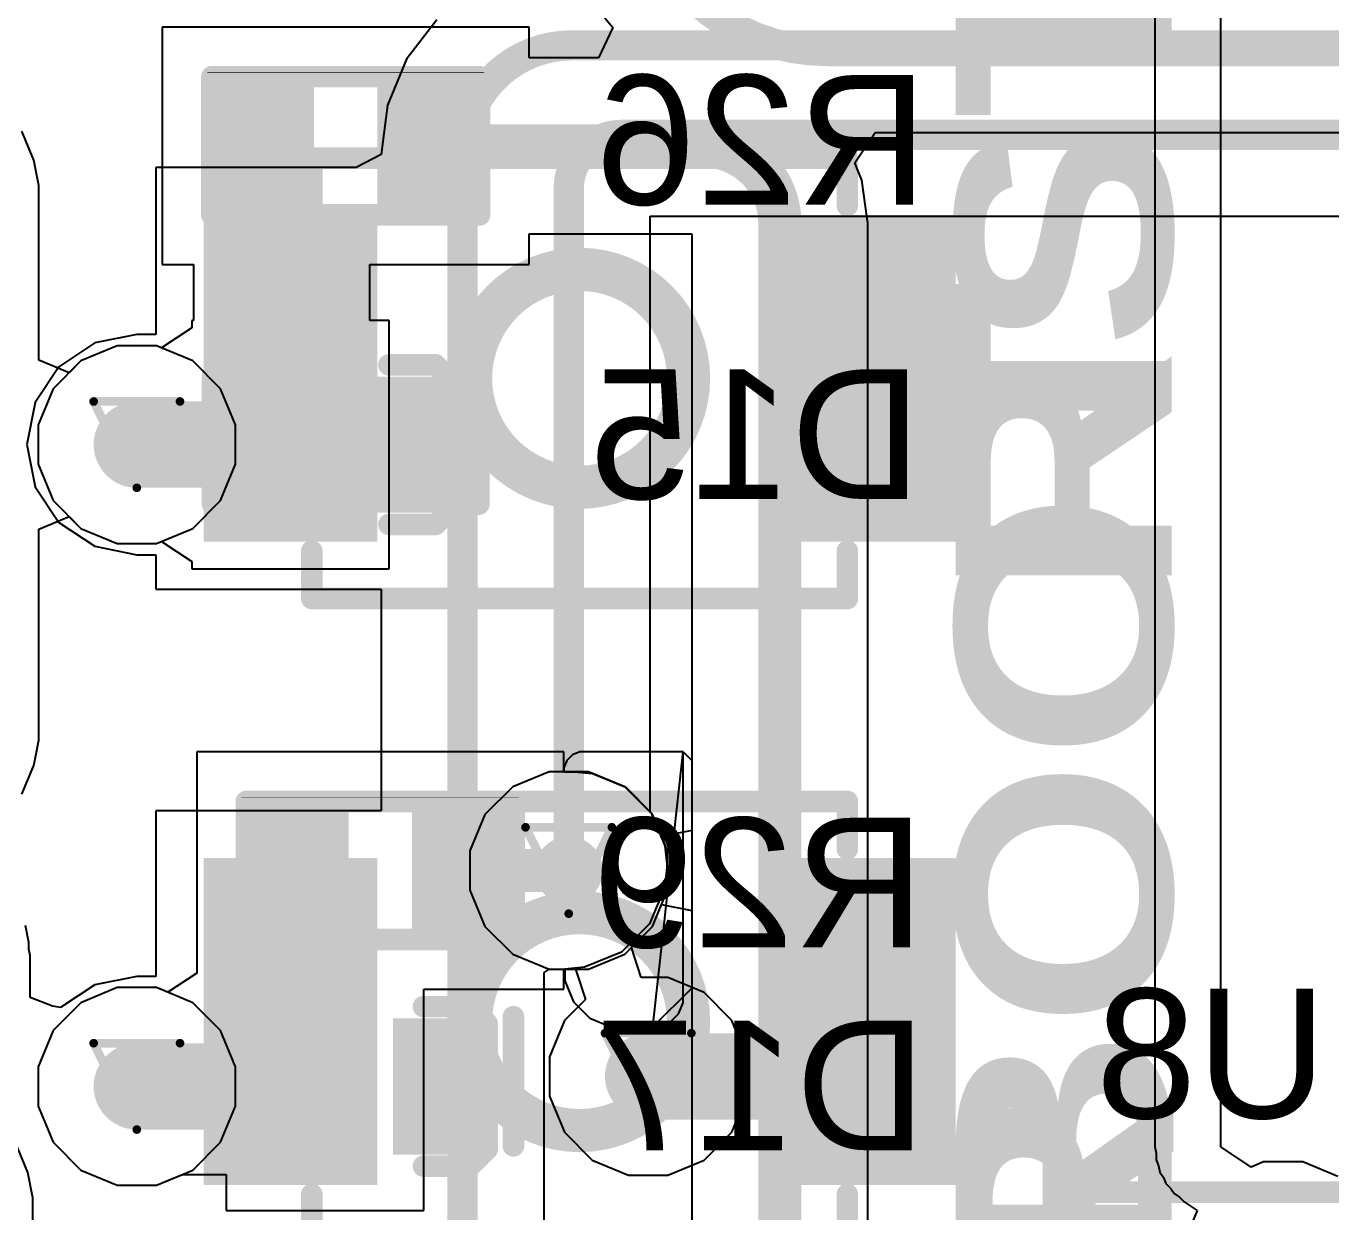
# Model space of a CAD drawing. Header units: inches. Extents: x -5 to 234, y -4 to 104.
# Drawn here: x 12.05 to 19.72, y 11.76 to 18.73 of the extents above; entities that cross this region are included whole.
import ezdxf

# ---------------------------------------------------------------- set-up
doc = ezdxf.new("R2010")
doc.units = ezdxf.units.IN
for name, color, linetype in [('Bottom Layer', 5, 'Continuous'), ('Bottom Overlay', 54, 'Continuous'), ('Bottom Paste', 16, 'Continuous'), ('Bottom Solder', 6, 'Continuous'), ('Drill Drawing', 1, 'Continuous'), ('GND', 16, 'Continuous'), ('POWER', 76, 'Continuous'), ('Top Layer', 1, 'Continuous'), ('Top Overlay', 2, 'Continuous'), ('Top Paste', 8, 'Continuous'), ('Top Solder', 216, 'Continuous'), ('Via Holes', 16, 'Continuous')]:
    doc.layers.add(name, color=color, linetype=linetype)
doc.styles.add('Arial', font='', dxfattribs={"height": 0.2})
doc.styles.add('Arial Black_Bold', font='', dxfattribs={"height": 0.2})
doc.styles.get('Arial').set_extended_font_data('Arial')
doc.styles.get('Arial Black_Bold').set_extended_font_data('Arial Black', bold=True)

# ---------------------------------------------------------------- blocks, each defined once
blk = doc.blocks.new('DFN_6_3_3__B_14')
at = {"layer": 'Bottom Layer'}
for points in [[(-2.0001, 0.7), (-2.0001, 1.2), (-1.2001, 1.2), (-1.2001, 0.7)], [(1.2001, 0.7), (1.2001, 1.2), (2.0001, 1.2), (2.0001, 0.7)], [(-0.7751, -1.15), (-0.7751, 1.15), (0.7749, 1.15), (0.7749, -1.15)], [(-2.0001, -0.25), (-2.0001, 0.25), (-1.2001, 0.25), (-1.2001, -0.25)], [(1.2001, -0.25), (1.2001, 0.25), (2.0001, 0.25), (2.0001, -0.25)], [(-2.0001, -1.2), (-2.0001, -0.7), (-1.2001, -0.7), (-1.2001, -1.2)], [(1.2001, -1.2), (1.2001, -0.7), (2.0001, -0.7), (2.0001, -1.2)]]:
    blk.add_hatch(color=5, dxfattribs=at).paths.add_polyline_path(points)
at = {"layer": 'Bottom Paste'}
for points in [[(-2.0001, 0.7), (-2.0001, 1.2), (-1.2001, 1.2), (-1.2001, 0.7)], [(1.2001, 0.7), (1.2001, 1.2), (2.0001, 1.2), (2.0001, 0.7)], [(-0.7751, -1.15), (-0.7751, 1.15), (0.7749, 1.15), (0.7749, -1.15)], [(-2.0001, -0.25), (-2.0001, 0.25), (-1.2001, 0.25), (-1.2001, -0.25)], [(1.2001, -0.25), (1.2001, 0.25), (2.0001, 0.25), (2.0001, -0.25)], [(-2.0001, -1.2), (-2.0001, -0.7), (-1.2001, -0.7), (-1.2001, -1.2)], [(1.2001, -1.2), (1.2001, -0.7), (2.0001, -0.7), (2.0001, -1.2)]]:
    blk.add_hatch(color=16, dxfattribs=at).paths.add_polyline_path(points)
at = {"layer": 'Bottom Solder'}
for points in [[(-2.0509, 0.6492), (-2.0509, 1.2508), (-1.1493, 1.2508), (-1.1493, 0.6492)], [(1.1493, 0.6492), (1.1493, 1.2508), (2.0509, 1.2508), (2.0509, 0.6492)], [(-0.8259, -1.2008), (-0.8259, 1.2008), (0.8257, 1.2008), (0.8257, -1.2008)], [(-2.0509, -0.3008), (-2.0509, 0.3008), (-1.1493, 0.3008), (-1.1493, -0.3008)], [(1.1493, -0.3008), (1.1493, 0.3008), (2.0509, 0.3008), (2.0509, -0.3008)], [(-2.0509, -1.2508), (-2.0509, -0.6492), (-1.1493, -0.6492), (-1.1493, -1.2508)], [(1.1493, -1.2508), (1.1493, -0.6492), (2.0509, -0.6492), (2.0509, -1.2508)]]:
    blk.add_hatch(color=6, dxfattribs=at).paths.add_polyline_path(points)
at = {"layer": 'Bottom Overlay', "const_width": 0.127}
for points in [[(1.524, 1.5239), (-1.524, 1.5239)], [(-1.524, 1.5239), (-1.524, 1.426)], [(1.524, 1.5239), (1.524, 1.426)], [(-2.2605, -1.1024), (-2.2605, -0.8484)], [(-2.1335, -0.9754), (-2.2605, -0.8484)], [(-2.1335, -0.9754), (-2.2605, -1.1024)], [(-1.524, -1.4262), (-1.524, -1.5241)], [(1.524, -1.4262), (1.524, -1.5241)], [(0.381, -1.5241), (-1.524, -1.5241)], [(1.524, -1.5241), (0.254, -1.5241)]]:
    blk.add_lwpolyline(points, dxfattribs=at)
at = {"layer": 'Bottom Overlay', "const_width": 0.0635}
for points in [[(-1.5558, 1.5239, 1), (-1.4923, 1.5239, 1)], [(-1.5558, 1.5239, 1), (-1.4923, 1.5239, 1)], [(1.4923, 1.5239, 1), (1.5558, 1.5239, 1)], [(1.4923, 1.5239, 1), (1.5558, 1.5239, 1)], [(-1.5558, 1.426, 1), (-1.4923, 1.426, 1)], [(1.4923, 1.426, 1), (1.5557, 1.426, 1)], [(-2.2922, -0.8484, 1), (-2.2287, -0.8484, 1)], [(-2.2922, -0.8484, 1), (-2.2287, -0.8484, 1)], [(-2.1652, -0.9754, 1), (-2.1017, -0.9754, 1)], [(-2.1652, -0.9754, 1), (-2.1017, -0.9754, 1)], [(-2.2922, -1.1024, 1), (-2.2287, -1.1024, 1)], [(-2.2922, -1.1024, 1), (-2.2287, -1.1024, 1)], [(-1.5557, -1.4262, 1), (-1.4922, -1.4262, 1)], [(1.4923, -1.4262, 1), (1.5557, -1.4262, 1)], [(-1.5557, -1.5241, 1), (-1.4922, -1.5241, 1)], [(-1.5557, -1.5241, 1), (-1.4922, -1.5241, 1)], [(0.2222, -1.5241, 1), (0.2857, -1.5241, 1)], [(0.3493, -1.5241, 1), (0.4128, -1.5241, 1)], [(1.4923, -1.5241, 1), (1.5557, -1.5241, 1)], [(1.4923, -1.5241, 1), (1.5557, -1.5241, 1)]]:
    blk.add_lwpolyline(points, format="xyb", close=True, dxfattribs=at)
blk = doc.blocks.new('B3U_1000P_23')
at = {"layer": 'Top Layer'}
for points in [[(-2.11, 0.86), (-1.29, 0.86), (-1.29, -0.86), (-2.11, -0.86)], [(1.29, 0.86), (2.11, 0.86), (2.11, -0.86), (1.29, -0.86)]]:
    blk.add_hatch(color=1, dxfattribs=at).paths.add_polyline_path(points)
at = {"layer": 'Top Paste'}
for points in [[(-2.11, 0.86), (-1.29, 0.86), (-1.29, -0.86), (-2.11, -0.86)], [(1.29, 0.86), (2.11, 0.86), (2.11, -0.86), (1.29, -0.86)]]:
    blk.add_hatch(color=8, dxfattribs=at).paths.add_polyline_path(points)
at = {"layer": 'Top Solder'}
for points in [[(-2.2116, 0.9616), (-1.1884, 0.9616), (-1.1884, -0.9616), (-2.2116, -0.9616)], [(1.1884, 0.9616), (2.2116, 0.9616), (2.2116, -0.9616), (1.1884, -0.9616)]]:
    blk.add_hatch(color=216, dxfattribs=at).paths.add_polyline_path(points)
at = {"layer": 'Top Overlay', "const_width": 0.127}
for points in [[(-1.5748, 1.016), (-1.5748, 1.2954)], [(-1.5748, 1.2954), (1.5748, 1.2954)], [(1.5748, 1.016), (1.5748, 1.2954)], [(-1.5748, -1.2954), (-1.5748, -1.016)], [(1.5748, -1.2954), (1.5748, -1.016)], [(-1.5748, -1.2954), (1.5748, -1.2954)]]:
    blk.add_lwpolyline(points, dxfattribs=at)
at = {"layer": 'Top Overlay'}
for points, const_width in [([(-1.6065, 1.2954, 1), (-1.5431, 1.2954, 1)], 0.0635), ([(-1.6065, 1.2954, 1), (-1.5431, 1.2954, 1)], 0.0635), ([(1.5431, 1.2954, 1), (1.6066, 1.2954, 1)], 0.0635), ([(1.5431, 1.2954, 1), (1.6066, 1.2954, 1)], 0.0635), ([(-1.6065, 1.016, 1), (-1.5431, 1.016, 1)], 0.0635), ([(1.5431, 1.016, 1), (1.6066, 1.016, 1)], 0.0635), ([(0.6411, 0, 1), (-0.6411, 0, 1)], 0.254), ([(-0.7046, 0, 1), (-0.5776, 0, 1)], 0.127), ([(0.5776, 0, 1), (0.7046, 0, 1)], 0.127), ([(-1.6065, -1.016, 1), (-1.5431, -1.016, 1)], 0.0635), ([(1.5431, -1.016, 1), (1.6066, -1.016, 1)], 0.0635), ([(-1.6065, -1.2954, 1), (-1.5431, -1.2954, 1)], 0.0635), ([(-1.6065, -1.2954, 1), (-1.5431, -1.2954, 1)], 0.0635), ([(1.5431, -1.2954, 1), (1.6066, -1.2954, 1)], 0.0635), ([(1.5431, -1.2954, 1), (1.6066, -1.2954, 1)], 0.0635)]:
    blk.add_lwpolyline(points, format="xyb", close=True, dxfattribs=dict(at, const_width=const_width))
blk = doc.blocks.new('B3U_1000P_24')
at = {"layer": 'Top Layer'}
for points in [[(-2.11, 0.86), (-1.29, 0.86), (-1.29, -0.86), (-2.11, -0.86)], [(1.29, 0.86), (2.11, 0.86), (2.11, -0.86), (1.29, -0.86)]]:
    blk.add_hatch(color=1, dxfattribs=at).paths.add_polyline_path(points)
at = {"layer": 'Top Paste'}
for points in [[(-2.11, 0.86), (-1.29, 0.86), (-1.29, -0.86), (-2.11, -0.86)], [(1.29, 0.86), (2.11, 0.86), (2.11, -0.86), (1.29, -0.86)]]:
    blk.add_hatch(color=8, dxfattribs=at).paths.add_polyline_path(points)
at = {"layer": 'Top Solder'}
for points in [[(-2.2116, 0.9616), (-1.1884, 0.9616), (-1.1884, -0.9616), (-2.2116, -0.9616)], [(1.1884, 0.9616), (2.2116, 0.9616), (2.2116, -0.9616), (1.1884, -0.9616)]]:
    blk.add_hatch(color=216, dxfattribs=at).paths.add_polyline_path(points)
at = {"layer": 'Top Overlay', "const_width": 0.127}
for points in [[(-1.5748, 1.016), (-1.5748, 1.2954)], [(-1.5748, 1.2954), (1.5748, 1.2954)], [(1.5748, 1.016), (1.5748, 1.2954)], [(-1.5748, -1.2954), (-1.5748, -1.016)], [(1.5748, -1.2954), (1.5748, -1.016)], [(-1.5748, -1.2954), (1.5748, -1.2954)]]:
    blk.add_lwpolyline(points, dxfattribs=at)
at = {"layer": 'Top Overlay'}
for points, const_width in [([(-1.6065, 1.2954, 1), (-1.5431, 1.2954, 1)], 0.0635), ([(-1.6065, 1.2954, 1), (-1.5431, 1.2954, 1)], 0.0635), ([(1.5431, 1.2954, 1), (1.6066, 1.2954, 1)], 0.0635), ([(1.5431, 1.2954, 1), (1.6066, 1.2954, 1)], 0.0635), ([(-1.6065, 1.016, 1), (-1.5431, 1.016, 1)], 0.0635), ([(1.5431, 1.016, 1), (1.6066, 1.016, 1)], 0.0635), ([(0.6411, 0, 1), (-0.6411, 0, 1)], 0.254), ([(-0.7046, 0, 1), (-0.5776, 0, 1)], 0.127), ([(0.5776, 0, 1), (0.7046, 0, 1)], 0.127), ([(-1.6065, -1.016, 1), (-1.5431, -1.016, 1)], 0.0635), ([(1.5431, -1.016, 1), (1.6066, -1.016, 1)], 0.0635), ([(-1.6065, -1.2954, 1), (-1.5431, -1.2954, 1)], 0.0635), ([(-1.6065, -1.2954, 1), (-1.5431, -1.2954, 1)], 0.0635), ([(1.5431, -1.2954, 1), (1.6066, -1.2954, 1)], 0.0635), ([(1.5431, -1.2954, 1), (1.6066, -1.2954, 1)], 0.0635)]:
    blk.add_lwpolyline(points, format="xyb", close=True, dxfattribs=dict(at, const_width=const_width))
blk = doc.blocks.new('R___0402_B_38')
at = {"layer": 'Bottom Layer'}
for points in [[(-0.2413, 0.3175), (-0.2413, -0.3175), (-0.6985, -0.3175), (-0.6985, 0.3175)], [(0.6985, 0.3175), (0.6985, -0.3175), (0.2413, -0.3175), (0.2413, 0.3175)]]:
    blk.add_hatch(color=5, dxfattribs=at).paths.add_polyline_path(points)
at = {"layer": 'Bottom Paste'}
for points in [[(-0.2413, 0.3175), (-0.2413, -0.3175), (-0.6985, -0.3175), (-0.6985, 0.3175)], [(0.6985, 0.3175), (0.6985, -0.3175), (0.2413, -0.3175), (0.2413, 0.3175)]]:
    blk.add_hatch(color=16, dxfattribs=at).paths.add_polyline_path(points)
at = {"layer": 'Bottom Solder'}
for points in [[(-0.1863, 0.3725), (-0.1863, -0.3725), (-0.7535, -0.3725), (-0.7535, 0.3725)], [(0.7535, 0.3725), (0.7535, -0.3725), (0.1863, -0.3725), (0.1863, 0.3725)]]:
    blk.add_hatch(color=6, dxfattribs=at).paths.add_polyline_path(points)
at = {"layer": 'Bottom Overlay'}
for points, const_width in [([(-0.7874, 0.4064), (0.7874, 0.4064)], 0.127), ([(-0.7874, -0.4064), (-0.7874, 0.4064)], 0.127), ([(0.7874, -0.4064), (0.7874, 0.4064)], 0.127), ([(-0.8128, 0.4318), (0.8128, 0.4318)], 0.00323), ([(-0.7874, -0.4064), (0.7874, -0.4064)], 0.127)]:
    blk.add_lwpolyline(points, dxfattribs=dict(at, const_width=const_width))
for points, const_width in [([(-0.8191, 0.4064, 1), (-0.7556, 0.4064, 1)], 0.0635), ([(-0.8191, 0.4064, 1), (-0.7556, 0.4064, 1)], 0.0635), ([(0.7556, 0.4064, 1), (0.8191, 0.4064, 1)], 0.0635), ([(0.7556, 0.4064, 1), (0.8191, 0.4064, 1)], 0.0635), ([(-0.8136, 0.4318, 1), (-0.812, 0.4318, 1)], 0.00161), ([(0.812, 0.4318, 1), (0.8136, 0.4318, 1)], 0.00161), ([(-0.8191, -0.4064, 1), (-0.7556, -0.4064, 1)], 0.0635), ([(-0.8191, -0.4064, 1), (-0.7556, -0.4064, 1)], 0.0635), ([(0.7556, -0.4064, 1), (0.8191, -0.4064, 1)], 0.0635), ([(0.7556, -0.4064, 1), (0.8191, -0.4064, 1)], 0.0635)]:
    blk.add_lwpolyline(points, format="xyb", close=True, dxfattribs=dict(at, const_width=const_width))
blk = doc.blocks.new('R___0402_B_41')
at = {"layer": 'Bottom Layer'}
for points in [[(-0.2413, 0.3175), (-0.2413, -0.3175), (-0.6985, -0.3175), (-0.6985, 0.3175)], [(0.6985, 0.3175), (0.6985, -0.3175), (0.2413, -0.3175), (0.2413, 0.3175)]]:
    blk.add_hatch(color=5, dxfattribs=at).paths.add_polyline_path(points)
at = {"layer": 'Bottom Paste'}
for points in [[(-0.2413, 0.3175), (-0.2413, -0.3175), (-0.6985, -0.3175), (-0.6985, 0.3175)], [(0.6985, 0.3175), (0.6985, -0.3175), (0.2413, -0.3175), (0.2413, 0.3175)]]:
    blk.add_hatch(color=16, dxfattribs=at).paths.add_polyline_path(points)
at = {"layer": 'Bottom Solder'}
for points in [[(-0.1863, 0.3725), (-0.1863, -0.3725), (-0.7535, -0.3725), (-0.7535, 0.3725)], [(0.7535, 0.3725), (0.7535, -0.3725), (0.1863, -0.3725), (0.1863, 0.3725)]]:
    blk.add_hatch(color=6, dxfattribs=at).paths.add_polyline_path(points)
at = {"layer": 'Bottom Overlay'}
for points, const_width in [([(-0.7874, 0.4064), (0.7874, 0.4064)], 0.127), ([(-0.7874, -0.4064), (-0.7874, 0.4064)], 0.127), ([(0.7874, -0.4064), (0.7874, 0.4064)], 0.127), ([(-0.8128, 0.4318), (0.8128, 0.4318)], 0.00323), ([(-0.7874, -0.4064), (0.7874, -0.4064)], 0.127)]:
    blk.add_lwpolyline(points, dxfattribs=dict(at, const_width=const_width))
for points, const_width in [([(-0.8191, 0.4064, 1), (-0.7556, 0.4064, 1)], 0.0635), ([(-0.8191, 0.4064, 1), (-0.7556, 0.4064, 1)], 0.0635), ([(0.7556, 0.4064, 1), (0.8191, 0.4064, 1)], 0.0635), ([(0.7556, 0.4064, 1), (0.8191, 0.4064, 1)], 0.0635), ([(-0.8136, 0.4318, 1), (-0.812, 0.4318, 1)], 0.00161), ([(0.812, 0.4318, 1), (0.8136, 0.4318, 1)], 0.00161), ([(-0.8191, -0.4064, 1), (-0.7556, -0.4064, 1)], 0.0635), ([(-0.8191, -0.4064, 1), (-0.7556, -0.4064, 1)], 0.0635), ([(0.7556, -0.4064, 1), (0.8191, -0.4064, 1)], 0.0635), ([(0.7556, -0.4064, 1), (0.8191, -0.4064, 1)], 0.0635)]:
    blk.add_lwpolyline(points, format="xyb", close=True, dxfattribs=dict(at, const_width=const_width))
blk = doc.blocks.new('DFN1006_2L__B__D____________B_107')
at = {"layer": 'Bottom Layer'}
for points in [[(-0.525, 0.35), (-0.125, 0.35), (-0.125, -0.35), (-0.525, -0.35)], [(0.125, 0.35), (0.525, 0.35), (0.525, -0.35), (0.125, -0.35)]]:
    blk.add_hatch(color=5, dxfattribs=at).paths.add_polyline_path(points)
at = {"layer": 'Bottom Paste'}
for points in [[(-0.525, 0.35), (-0.125, 0.35), (-0.125, -0.35), (-0.525, -0.35)], [(0.125, 0.35), (0.525, 0.35), (0.525, -0.35), (0.125, -0.35)]]:
    blk.add_hatch(color=16, dxfattribs=at).paths.add_polyline_path(points)
at = {"layer": 'Bottom Solder'}
for points in [[(-0.5758, 0.4008), (-0.0742, 0.4008), (-0.0742, -0.4008), (-0.5758, -0.4008)], [(0.0742, 0.4008), (0.5758, 0.4008), (0.5758, -0.4008), (0.0742, -0.4008)]]:
    blk.add_hatch(color=6, dxfattribs=at).paths.add_polyline_path(points)
at = {"layer": 'Bottom Overlay', "const_width": 0.127}
for points in [[(-0.783, -0.35), (-0.783, 0.41)], [(-0.6283, 0.3691), (-0.5283, 0.4692)], [(-0.5283, 0.4692), (-0.254, 0.4692)], [(0.254, 0.4692), (0.5283, 0.4692)], [(0.5283, 0.4692), (0.6283, 0.3691)], [(0.783, -0.35), (0.783, 0.41)], [(-0.6283, -0.3691), (-0.6283, 0.3691)], [(0.6283, -0.3691), (0.6283, 0.3691)], [(-0.6283, -0.3691), (-0.5283, -0.4692)], [(0.5283, -0.4692), (0.6283, -0.3691)], [(-0.5283, -0.4692), (-0.4983, -0.4692)], [(-0.4983, -0.4692), (-0.254, -0.4692)], [(0.254, -0.4692), (0.4983, -0.4692)], [(0.4983, -0.4692), (0.5283, -0.4692)]]:
    blk.add_lwpolyline(points, dxfattribs=at)
at = {"layer": 'Bottom Overlay', "const_width": 0.0635}
for points in [[(-0.8147, 0.41, 1), (-0.7512, 0.41, 1)], [(-0.5601, 0.4692, 1), (-0.4966, 0.4692, 1)], [(-0.5601, 0.4692, 1), (-0.4966, 0.4692, 1)], [(-0.2857, 0.4692, 1), (-0.2223, 0.4692, 1)], [(0.2223, 0.4692, 1), (0.2857, 0.4692, 1)], [(0.4966, 0.4692, 1), (0.5601, 0.4692, 1)], [(0.4966, 0.4692, 1), (0.5601, 0.4692, 1)], [(0.7512, 0.41, 1), (0.8147, 0.41, 1)], [(-0.6601, 0.3691, 1), (-0.5966, 0.3691, 1)], [(-0.6601, 0.3691, 1), (-0.5966, 0.3691, 1)], [(0.5966, 0.3691, 1), (0.6601, 0.3691, 1)], [(0.5966, 0.3691, 1), (0.6601, 0.3691, 1)], [(-0.8147, -0.35, 1), (-0.7512, -0.35, 1)], [(-0.6601, -0.3691, 1), (-0.5966, -0.3691, 1)], [(-0.6601, -0.3691, 1), (-0.5966, -0.3691, 1)], [(0.5966, -0.3691, 1), (0.6601, -0.3691, 1)], [(0.5966, -0.3691, 1), (0.6601, -0.3691, 1)], [(0.7512, -0.35, 1), (0.8147, -0.35, 1)], [(-0.5601, -0.4692, 1), (-0.4966, -0.4692, 1)], [(-0.5601, -0.4692, 1), (-0.4966, -0.4692, 1)], [(-0.5301, -0.4692, 1), (-0.4666, -0.4692, 1)], [(-0.5301, -0.4692, 1), (-0.4666, -0.4692, 1)], [(-0.2857, -0.4692, 1), (-0.2223, -0.4692, 1)], [(0.2223, -0.4692, 1), (0.2857, -0.4692, 1)], [(0.4666, -0.4692, 1), (0.5301, -0.4692, 1)], [(0.4666, -0.4692, 1), (0.5301, -0.4692, 1)], [(0.4966, -0.4692, 1), (0.5601, -0.4692, 1)], [(0.4966, -0.4692, 1), (0.5601, -0.4692, 1)]]:
    blk.add_lwpolyline(points, format="xyb", close=True, dxfattribs=at)
blk = doc.blocks.new('DFN1006_2L__B__D____________B_108')
at = {"layer": 'Bottom Layer'}
for points in [[(-0.525, 0.35), (-0.125, 0.35), (-0.125, -0.35), (-0.525, -0.35)], [(0.125, 0.35), (0.525, 0.35), (0.525, -0.35), (0.125, -0.35)]]:
    blk.add_hatch(color=5, dxfattribs=at).paths.add_polyline_path(points)
at = {"layer": 'Bottom Paste'}
for points in [[(-0.525, 0.35), (-0.125, 0.35), (-0.125, -0.35), (-0.525, -0.35)], [(0.125, 0.35), (0.525, 0.35), (0.525, -0.35), (0.125, -0.35)]]:
    blk.add_hatch(color=16, dxfattribs=at).paths.add_polyline_path(points)
at = {"layer": 'Bottom Solder'}
for points in [[(-0.5758, 0.4008), (-0.0742, 0.4008), (-0.0742, -0.4008), (-0.5758, -0.4008)], [(0.0742, 0.4008), (0.5758, 0.4008), (0.5758, -0.4008), (0.0742, -0.4008)]]:
    blk.add_hatch(color=6, dxfattribs=at).paths.add_polyline_path(points)
at = {"layer": 'Bottom Overlay', "const_width": 0.127}
for points in [[(-0.783, -0.35), (-0.783, 0.41)], [(-0.6283, 0.3691), (-0.5283, 0.4692)], [(-0.5283, 0.4692), (-0.254, 0.4692)], [(0.254, 0.4692), (0.5283, 0.4692)], [(0.5283, 0.4692), (0.6283, 0.3691)], [(0.783, -0.35), (0.783, 0.41)], [(-0.6283, -0.3691), (-0.6283, 0.3691)], [(0.6283, -0.3691), (0.6283, 0.3691)], [(-0.6283, -0.3691), (-0.5283, -0.4692)], [(0.5283, -0.4692), (0.6283, -0.3691)], [(-0.5283, -0.4692), (-0.4983, -0.4692)], [(-0.4983, -0.4692), (-0.254, -0.4692)], [(0.254, -0.4692), (0.4983, -0.4692)], [(0.4983, -0.4692), (0.5283, -0.4692)]]:
    blk.add_lwpolyline(points, dxfattribs=at)
at = {"layer": 'Bottom Overlay', "const_width": 0.0635}
for points in [[(-0.8147, 0.41, 1), (-0.7512, 0.41, 1)], [(-0.5601, 0.4692, 1), (-0.4966, 0.4692, 1)], [(-0.5601, 0.4692, 1), (-0.4966, 0.4692, 1)], [(-0.2857, 0.4692, 1), (-0.2223, 0.4692, 1)], [(0.2223, 0.4692, 1), (0.2857, 0.4692, 1)], [(0.4966, 0.4692, 1), (0.5601, 0.4692, 1)], [(0.4966, 0.4692, 1), (0.5601, 0.4692, 1)], [(0.7512, 0.41, 1), (0.8147, 0.41, 1)], [(-0.6601, 0.3691, 1), (-0.5966, 0.3691, 1)], [(-0.6601, 0.3691, 1), (-0.5966, 0.3691, 1)], [(0.5966, 0.3691, 1), (0.6601, 0.3691, 1)], [(0.5966, 0.3691, 1), (0.6601, 0.3691, 1)], [(-0.8147, -0.35, 1), (-0.7512, -0.35, 1)], [(-0.6601, -0.3691, 1), (-0.5966, -0.3691, 1)], [(-0.6601, -0.3691, 1), (-0.5966, -0.3691, 1)], [(0.5966, -0.3691, 1), (0.6601, -0.3691, 1)], [(0.5966, -0.3691, 1), (0.6601, -0.3691, 1)], [(0.7512, -0.35, 1), (0.8147, -0.35, 1)], [(-0.5601, -0.4692, 1), (-0.4966, -0.4692, 1)], [(-0.5601, -0.4692, 1), (-0.4966, -0.4692, 1)], [(-0.5301, -0.4692, 1), (-0.4666, -0.4692, 1)], [(-0.5301, -0.4692, 1), (-0.4666, -0.4692, 1)], [(-0.2857, -0.4692, 1), (-0.2223, -0.4692, 1)], [(0.2223, -0.4692, 1), (0.2857, -0.4692, 1)], [(0.4666, -0.4692, 1), (0.5301, -0.4692, 1)], [(0.4666, -0.4692, 1), (0.5301, -0.4692, 1)], [(0.4966, -0.4692, 1), (0.5601, -0.4692, 1)], [(0.4966, -0.4692, 1), (0.5601, -0.4692, 1)]]:
    blk.add_lwpolyline(points, format="xyb", close=True, dxfattribs=at)

msp = doc.modelspace()

# ---------------------------------------------------------------- hatches: boundary and pattern name
at = {"layer": 'Bottom Layer'}
h = msp.add_hatch(color=5, dxfattribs=at)
edge = h.paths.add_edge_path()
edge.add_arc((12.7, 16.2721), 0.2, 0, 360)
h = msp.add_hatch(color=5, dxfattribs=at)
edge = h.paths.add_edge_path()
edge.add_arc((15.24, 13.7668), 0.2, 0, 360)
h = msp.add_hatch(color=5, dxfattribs=at)
edge = h.paths.add_edge_path()
edge.add_arc((15.7073, 12.5558), 0.2, 0, 360)
h = msp.add_hatch(color=5, dxfattribs=at)
edge = h.paths.add_edge_path()
edge.add_arc((12.7, 12.4968), 0.2, 0, 360)
at = {"layer": 'GND'}
h = msp.add_hatch(color=16, dxfattribs=at)
edge = h.paths.add_edge_path()
edge.add_arc((12.7, 16.2721), 0.2, 0, 360)
h = msp.add_hatch(color=16, dxfattribs=at)
edge = h.paths.add_edge_path()
edge.add_arc((15.24, 13.7668), 0.2, 0, 360)
h = msp.add_hatch(color=16, dxfattribs=at)
edge = h.paths.add_edge_path()
edge.add_arc((15.7073, 12.5558), 0.2, 0, 360)
h = msp.add_hatch(color=16, dxfattribs=at)
edge = h.paths.add_edge_path()
edge.add_arc((12.7, 12.4968), 0.2, 0, 360)
at = {"layer": 'POWER'}
h = msp.add_hatch(color=76, dxfattribs=at)
edge = h.paths.add_edge_path()
edge.add_arc((12.7, 16.2721), 0.2, 0, 360)
h = msp.add_hatch(color=76, dxfattribs=at)
edge = h.paths.add_edge_path()
edge.add_arc((15.24, 13.7668), 0.2, 0, 360)
h = msp.add_hatch(color=76, dxfattribs=at)
edge = h.paths.add_edge_path()
edge.add_arc((15.7073, 12.5558), 0.2, 0, 360)
h = msp.add_hatch(color=76, dxfattribs=at)
edge = h.paths.add_edge_path()
edge.add_arc((12.7, 12.4968), 0.2, 0, 360)
at = {"layer": 'Top Layer'}
h = msp.add_hatch(color=1, dxfattribs=at)
edge = h.paths.add_edge_path()
edge.add_arc((12.7, 16.2721), 0.2, 0, 360)
h = msp.add_hatch(color=1, dxfattribs=at)
edge = h.paths.add_edge_path()
edge.add_arc((15.24, 13.7668), 0.2, 0, 360)
h = msp.add_hatch(color=1, dxfattribs=at)
edge = h.paths.add_edge_path()
edge.add_arc((15.7073, 12.5558), 0.2, 0, 360)
h = msp.add_hatch(color=1, dxfattribs=at)
edge = h.paths.add_edge_path()
edge.add_arc((12.7, 12.4968), 0.2, 0, 360)
at = {"layer": 'Via Holes'}
h = msp.add_hatch(color=7, dxfattribs=at)
edge = h.paths.add_edge_path()
edge.add_arc((12.7, 16.2721), 0.1, 0, 360)
h = msp.add_hatch(color=7, dxfattribs=at)
edge = h.paths.add_edge_path()
edge.add_arc((15.24, 13.7668), 0.1, 0, 360)
h = msp.add_hatch(color=7, dxfattribs=at)
edge = h.paths.add_edge_path()
edge.add_arc((12.7, 12.4968), 0.1, 0, 360)
h = msp.add_hatch(color=7, dxfattribs=at)
edge = h.paths.add_edge_path()
edge.add_arc((15.7073, 12.5558), 0.1, 0, 360)

# ---------------------------------------------------------------- linework, layer by layer
at = {"layer": 'Bottom Layer'}
for p, q in [((15.4156, 18.8279), (15.4991, 18.7262)), ((15.0081, 18.7289), (12.8491, 18.7289)), ((12.8491, 18.7289), (12.8491, 17.3319)), ((15.0081, 18.5484), (15.0081, 18.7289)), ((15.4991, 18.7262), (15.415, 18.5484)), ((15.415, 18.5484), (15.0081, 18.5484)), ((12.0937, 17.9448), (12.023, 18.1154)), ((16.9225, 17.9305), (17.0413, 18.1083)), ((17.0413, 18.1083), (21.8028, 18.1083)), ((12.1233, 17.7961), (12.0937, 17.9448)), ((16.9648, 17.8283), (16.9225, 17.9305)), ((16.9946, 17.602), (16.9648, 17.8283)), ((12.1233, 16.7685), (12.1233, 17.7961)), ((16.9995, 17.5774), (16.9946, 17.602)), ((16.9995, 11.009), (16.9995, 17.5774)), ((15.0081, 17.3319), (15.0081, 17.5124)), ((15.0081, 17.5124), (15.9636, 17.5124)), ((15.9636, 17.5124), (15.9636, 14.0027)), ((12.8491, 17.3319), (13.0339, 17.3319)), ((13.0339, 17.3319), (13.0339, 17.0031)), ((14.0698, 17.0031), (14.0698, 17.3319)), ((14.0698, 17.3319), (15.0081, 17.3319)), ((13.0226, 16.9598), (12.8448, 16.841)), ((13.0339, 17.0031), (13.0226, 17.0031)), ((13.0226, 17.0031), (13.0226, 16.9598)), ((14.1846, 17.0031), (14.0698, 17.0031)), ((14.1846, 15.5411), (14.1846, 17.0031)), ((12.5844, 16.8531), (12.3709, 16.7647)), ((12.8156, 16.8531), (12.5844, 16.8531)), ((12.8448, 16.841), (12.8156, 16.8531)), ((12.3011, 16.6949), (12.1233, 16.7685)), ((12.3709, 16.7647), (12.3011, 16.6949)), ((12.1233, 15.7758), (12.3011, 15.8494)), ((12.3011, 15.8494), (12.3709, 15.7796)), ((12.1233, 14.6234), (12.1233, 15.7758)), ((12.3709, 15.7796), (12.5844, 15.6911)), ((12.5844, 15.6911), (12.8156, 15.6911)), ((12.8156, 15.6911), (12.8448, 15.7032)), ((12.8448, 15.7032), (13.0226, 15.5844)), ((13.0226, 15.5844), (13.0226, 15.5411)), ((13.0226, 15.5411), (14.1846, 15.5411)), ((12.1233, 14.5328), (12.1233, 14.6234)), ((12.1076, 14.4539), (12.1233, 14.5328)), ((12.1233, 14.5328), (12.1233, 14.5328)), ((12.1233, 14.5328), (12.1233, 14.5328)), ((12.0937, 14.3841), (12.1076, 14.4539)), ((15.2113, 14.4653), (13.0523, 14.4653)), ((13.0523, 14.4653), (13.0523, 13.1626)), ((15.2113, 14.3478), (15.2113, 14.4653)), ((15.2622, 14.4474), (15.2292, 14.4144)), ((15.3054, 14.4653), (15.2622, 14.4474)), ((15.3288, 14.4653), (15.3054, 14.4653)), ((15.9128, 14.4653), (15.3288, 14.4653)), ((15.735, 12.8468), (15.9128, 14.4653)), ((15.9128, 14.4653), (15.9636, 14.4145)), ((15.9128, 13.0246), (15.9128, 14.4653)), ((12.0244, 14.2167), (12.0937, 14.3841)), ((12.0937, 14.3841), (12.0937, 14.3841)), ((12.0937, 14.3841), (12.0937, 14.3841)), ((15.2292, 14.4144), (15.2113, 14.3712)), ((15.2113, 14.3712), (15.2113, 14.3478)), ((15.9636, 14.4145), (15.9636, 13.0754)), ((15.2113, 14.3478), (15.2113, 14.3478)), ((15.2113, 14.3478), (15.2742, 14.3478)), ((15.3556, 14.3478), (15.2113, 14.3478)), ((15.2742, 14.3478), (15.38, 14.3374)), ((15.5691, 14.2593), (15.3556, 14.3478)), ((15.38, 14.3374), (15.5755, 14.2564)), ((15.7325, 14.0959), (15.5691, 14.2593)), ((15.5755, 14.2564), (15.7251, 14.1068)), ((15.7251, 14.1068), (15.806, 13.9113)), ((15.7858, 13.9673), (15.7325, 14.0959)), ((15.9636, 14.0027), (15.7858, 13.9673)), ((15.806, 13.9113), (15.8164, 13.8056)), ((15.8164, 13.7862), (15.8049, 13.6691)), ((15.8164, 13.8056), (15.8164, 13.8056)), ((15.8164, 13.8056), (15.8164, 13.7862)), ((15.8049, 13.6691), (15.7153, 13.4527)), ((15.7325, 13.4377), (15.7858, 13.5663)), ((15.7858, 13.5663), (15.9636, 13.5309)), ((15.9636, 13.5309), (15.9636, 11.009)), ((15.7153, 13.4527), (15.5497, 13.2871)), ((15.5691, 13.2743), (15.7325, 13.4377)), ((15.5497, 13.2871), (15.3333, 13.1975)), ((15.3556, 13.1858), (15.5691, 13.2743)), ((13.0523, 13.1626), (12.8819, 13.0503)), ((15.2113, 13.0683), (15.2113, 13.1858)), ((15.2113, 13.1858), (15.3556, 13.1858)), ((15.3333, 13.1975), (15.2162, 13.186)), ((15.2162, 13.186), (15.2162, 13.1185)), ((12.5844, 13.0778), (12.3709, 12.9893)), ((12.8156, 13.0778), (12.5844, 13.0778)), ((12.8819, 13.0503), (12.8156, 13.0778)), ((14.3879, 11.7658), (14.3879, 13.0683)), ((14.3879, 13.0683), (15.2113, 13.0683)), ((15.2162, 13.1185), (15.2679, 12.9939)), ((15.9636, 13.0754), (15.735, 12.8468)), ((12.3709, 12.9893), (12.2075, 12.8259)), ((15.2679, 12.9939), (15.3633, 12.8984)), ((15.8857, 12.9239), (15.9128, 12.9892)), ((15.9128, 12.9892), (15.9128, 13.0246)), ((15.9128, 13.0246), (15.9128, 13.0246)), ((15.3633, 12.8984), (15.488, 12.8468)), ((15.8357, 12.8739), (15.8857, 12.9239)), ((12.2075, 12.8259), (12.119, 12.6124)), ((15.488, 12.8468), (15.5554, 12.8468)), ((15.5554, 12.8468), (15.5554, 12.8468)), ((15.5554, 12.8468), (15.735, 12.8468)), ((15.735, 12.8468), (15.7704, 12.8468)), ((15.7704, 12.8468), (15.8357, 12.8739)), ((12.119, 12.6124), (12.119, 12.3812)), ((12.119, 12.3812), (12.2075, 12.1677)), ((12.059, 11.99), (11.9816, 12.1769)), ((12.2075, 12.1677), (12.3709, 12.0043)), ((12.0886, 11.8413), (12.059, 11.99)), ((12.3709, 12.0043), (12.5844, 11.9158)), ((12.8156, 11.9158), (12.9678, 11.9788)), ((12.9678, 11.9788), (13.2259, 11.9788)), ((13.2259, 11.9788), (13.2259, 11.7658)), ((12.5844, 11.9158), (12.8156, 11.9158)), ((12.0886, 9.0913), (12.0886, 11.8413)), ((13.2259, 11.7658), (14.3879, 11.7658))]:
    msp.add_line(p, q, dxfattribs=at)
for points, const_width in [([(16.7591, 18.5874, -0.414214), (15.621, 19.7256)], 0.1778), ([(16.0285, 18.0304, -0.414214), (16.4816, 17.5774)], 0.254)]:
    msp.add_lwpolyline(points, format="xyb", dxfattribs=dict(at, const_width=const_width))
for points, const_width in [([(16.7591, 18.5874), (54.8095, 18.5874)], 0.1778), ([(13.4587, 18.0304), (13.5519, 17.9372)], 0.254), ([(14.3985, 18.0304), (16.0285, 18.0304)], 0.254), ([(13.5519, 16.3239), (13.5519, 17.9372)], 0.254), ([(16.4816, 10.7412), (16.4816, 17.5774)], 0.254), ([(13.5519, 16.3239), (13.6036, 16.2721)], 0.254), ([(12.7, 16.2721), (13.5519, 16.2721)], 0.254), ([(13.5519, 16.2721), (13.6036, 16.2721)], 0.254), ([(14.6017, 13.7668), (15.24, 13.7668)], 0.254), ([(13.6619, 13.7668), (13.7479, 13.6808)], 0.1778), ([(13.7479, 12.5558), (13.7479, 13.6808)], 0.254), ([(12.7, 12.4968), (13.7479, 12.4968)], 0.254), ([(13.7479, 12.5558), (13.8069, 12.4968)], 0.1778), ([(13.7479, 12.4968), (13.8069, 12.4968)], 0.1778), ([(14.4569, 12.4968), (14.5159, 12.5558)], 0.1778)]:
    msp.add_lwpolyline(points, dxfattribs=dict(at, const_width=const_width))
for points, const_width in [([(16.7147, 18.5874, 1), (16.8036, 18.5874, 1)], 0.0889), ([(16.7147, 18.5874, 1), (16.8036, 18.5874, 1)], 0.0889), ([(13.3952, 18.0304, 1), (13.5222, 18.0304, 1)], 0.127), ([(14.335, 18.0304, 1), (14.462, 18.0304, 1)], 0.127), ([(15.965, 18.0304, 1), (16.092, 18.0304, 1)], 0.127), ([(15.965, 18.0304, 1), (16.092, 18.0304, 1)], 0.127), ([(13.4884, 17.9372, 1), (13.6154, 17.9372, 1)], 0.127), ([(13.4884, 17.9372, 1), (13.6154, 17.9372, 1)], 0.127), ([(16.4181, 17.5774, 1), (16.5451, 17.5774, 1)], 0.127), ([(16.4181, 17.5774, 1), (16.5451, 17.5774, 1)], 0.127), ([(13.4884, 16.3239, 1), (13.6154, 16.3239, 1)], 0.127), ([(13.4884, 16.3239, 1), (13.6154, 16.3239, 1)], 0.127), ([(12.6365, 16.2721, 1), (12.7635, 16.2721, 1)], 0.127), ([(13.4884, 16.2721, 1), (13.6154, 16.2721, 1)], 0.127), ([(13.4884, 16.2721, 1), (13.6154, 16.2721, 1)], 0.127), ([(13.5401, 16.2721, 1), (13.6671, 16.2721, 1)], 0.127), ([(13.5401, 16.2721, 1), (13.6671, 16.2721, 1)], 0.127), ([(14.5382, 13.7668, 1), (14.6652, 13.7668, 1)], 0.127), ([(15.1765, 13.7668, 1), (15.3035, 13.7668, 1)], 0.127), ([(13.6174, 13.7668, 1), (13.7063, 13.7668, 1)], 0.0889), ([(13.6844, 13.6808, 1), (13.8114, 13.6808, 1)], 0.127), ([(13.7035, 13.6808, 1), (13.7924, 13.6808, 1)], 0.0889), ([(13.6844, 12.5558, 1), (13.8114, 12.5558, 1)], 0.127), ([(12.6365, 12.4968, 1), (12.7635, 12.4968, 1)], 0.127), ([(13.6844, 12.4968, 1), (13.8114, 12.4968, 1)], 0.127), ([(13.7035, 12.5558, 1), (13.7924, 12.5558, 1)], 0.0889), ([(13.7035, 12.4968, 1), (13.7924, 12.4968, 1)], 0.0889), ([(13.7625, 12.4968, 1), (13.8514, 12.4968, 1)], 0.0889), ([(13.7625, 12.4968, 1), (13.8514, 12.4968, 1)], 0.0889), ([(14.4125, 12.4968, 1), (14.5014, 12.4968, 1)], 0.0889), ([(14.4715, 12.5558, 1), (14.5604, 12.5558, 1)], 0.0889)]:
    msp.add_lwpolyline(points, format="xyb", close=True, dxfattribs=dict(at, const_width=const_width))
at = {"layer": 'Drill Drawing', "const_width": 0.0508}
for points in [[(12.446, 16.5261), (12.954, 16.5261)], [(12.446, 16.5261), (12.7, 16.0181)], [(12.7, 16.0181), (12.954, 16.5261)], [(14.986, 14.0208), (15.494, 14.0208)], [(14.986, 14.0208), (15.24, 13.5128)], [(15.24, 13.5128), (15.494, 14.0208)], [(15.4533, 12.8098), (15.9613, 12.8098)], [(15.4533, 12.8098), (15.7073, 12.3018)], [(15.7073, 12.3018), (15.9613, 12.8098)], [(12.446, 12.7508), (12.954, 12.7508)], [(12.446, 12.7508), (12.7, 12.2428)], [(12.7, 12.2428), (12.954, 12.7508)]]:
    msp.add_lwpolyline(points, dxfattribs=at)
at = {"layer": 'Drill Drawing', "const_width": 0.0254}
for points in [[(12.4333, 16.5261, 1), (12.4587, 16.5261, 1)], [(12.4333, 16.5261, 1), (12.4587, 16.5261, 1)], [(12.9413, 16.5261, 1), (12.9667, 16.5261, 1)], [(12.9413, 16.5261, 1), (12.9667, 16.5261, 1)], [(12.6873, 16.0181, 1), (12.7127, 16.0181, 1)], [(12.6873, 16.0181, 1), (12.7127, 16.0181, 1)], [(14.9733, 14.0208, 1), (14.9987, 14.0208, 1)], [(14.9733, 14.0208, 1), (14.9987, 14.0208, 1)], [(15.4813, 14.0208, 1), (15.5067, 14.0208, 1)], [(15.4813, 14.0208, 1), (15.5067, 14.0208, 1)], [(15.2273, 13.5128, 1), (15.2527, 13.5128, 1)], [(15.2273, 13.5128, 1), (15.2527, 13.5128, 1)], [(15.4406, 12.8098, 1), (15.466, 12.8098, 1)], [(15.4406, 12.8098, 1), (15.466, 12.8098, 1)], [(15.9486, 12.8098, 1), (15.974, 12.8098, 1)], [(15.9486, 12.8098, 1), (15.974, 12.8098, 1)], [(12.4333, 12.7508, 1), (12.4587, 12.7508, 1)], [(12.4333, 12.7508, 1), (12.4587, 12.7508, 1)], [(12.9413, 12.7508, 1), (12.9667, 12.7508, 1)], [(12.9413, 12.7508, 1), (12.9667, 12.7508, 1)], [(15.6946, 12.3018, 1), (15.72, 12.3018, 1)], [(15.6946, 12.3018, 1), (15.72, 12.3018, 1)], [(12.6873, 12.2428, 1), (12.7127, 12.2428, 1)], [(12.6873, 12.2428, 1), (12.7127, 12.2428, 1)]]:
    msp.add_lwpolyline(points, format="xyb", close=True, dxfattribs=at)
at = {"layer": 'GND'}
for p, q in [((12.5844, 16.8531), (12.3709, 16.7647)), ((12.8156, 16.8531), (12.5844, 16.8531)), ((13.0291, 16.7647), (12.8156, 16.8531)), ((12.3709, 16.7647), (12.2075, 16.6012)), ((13.1925, 16.6012), (13.0291, 16.7647)), ((12.2075, 16.6012), (12.119, 16.3877)), ((13.281, 16.3877), (13.1925, 16.6012)), ((12.119, 16.3877), (12.119, 16.1566)), ((13.281, 16.1566), (13.281, 16.3877)), ((12.119, 16.1566), (12.2075, 15.943)), ((13.1925, 15.943), (13.281, 16.1566)), ((12.2075, 15.943), (12.3709, 15.7796)), ((13.0291, 15.7796), (13.1925, 15.943)), ((12.3709, 15.7796), (12.5844, 15.6911)), ((12.8156, 15.6911), (13.0291, 15.7796)), ((12.5844, 15.6911), (12.8156, 15.6911)), ((15.1244, 14.3478), (14.9109, 14.2593)), ((15.3556, 14.3478), (15.1244, 14.3478)), ((15.5691, 14.2593), (15.3556, 14.3478)), ((14.9109, 14.2593), (14.7475, 14.0959)), ((15.7325, 14.0959), (15.5691, 14.2593)), ((14.7475, 14.0959), (14.659, 13.8824)), ((15.821, 13.8824), (15.7325, 14.0959)), ((14.659, 13.8824), (14.659, 13.6512)), ((15.821, 13.6512), (15.821, 13.8824)), ((14.659, 13.6512), (14.7475, 13.4377)), ((15.7325, 13.4377), (15.821, 13.6512)), ((14.7475, 13.4377), (14.9109, 13.2743)), ((15.5691, 13.2743), (15.7325, 13.4377)), ((14.9109, 13.2743), (15.1244, 13.1858)), ((15.3556, 13.1858), (15.5691, 13.2743)), ((15.1244, 13.1858), (15.3556, 13.1858)), ((12.5844, 13.0778), (12.3709, 12.9893)), ((12.8156, 13.0778), (12.5844, 13.0778)), ((13.0291, 12.9893), (12.8156, 13.0778)), ((12.3709, 12.9893), (12.2075, 12.8259)), ((13.1925, 12.8259), (13.0291, 12.9893)), ((12.2075, 12.8259), (12.119, 12.6124)), ((13.281, 12.6124), (13.1925, 12.8259)), ((12.119, 12.6124), (12.119, 12.3812)), ((13.281, 12.3812), (13.281, 12.6124)), ((12.119, 12.3812), (12.2075, 12.1677)), ((13.1925, 12.1677), (13.281, 12.3812)), ((12.2075, 12.1677), (12.3709, 12.0043)), ((13.0291, 12.0043), (13.1925, 12.1677)), ((12.3709, 12.0043), (12.5844, 11.9158)), ((12.8156, 11.9158), (13.0291, 12.0043)), ((12.5844, 11.9158), (12.8156, 11.9158))]:
    msp.add_line(p, q, dxfattribs=at)
at = {"layer": 'POWER'}
for p, q in [((19.0754, 12.1409), (19.0754, 24.3078)), ((18.6869, 20.4022), (18.6869, 12.1409)), ((12.5844, 16.8531), (12.3709, 16.7647)), ((12.8156, 16.8531), (12.5844, 16.8531)), ((13.0291, 16.7647), (12.8156, 16.8531)), ((12.3709, 16.7647), (12.2075, 16.6012)), ((13.1925, 16.6012), (13.0291, 16.7647)), ((12.2075, 16.6012), (12.119, 16.3877)), ((13.281, 16.3877), (13.1925, 16.6012)), ((12.119, 16.3877), (12.119, 16.1566)), ((13.281, 16.1566), (13.281, 16.3877)), ((12.119, 16.1566), (12.2075, 15.943)), ((13.1925, 15.943), (13.281, 16.1566)), ((12.2075, 15.943), (12.3709, 15.7796)), ((13.0291, 15.7796), (13.1925, 15.943)), ((12.3709, 15.7796), (12.5844, 15.6911)), ((12.8156, 15.6911), (13.0291, 15.7796)), ((12.5844, 15.6911), (12.8156, 15.6911)), ((15.1244, 14.3478), (14.9109, 14.2593)), ((15.3556, 14.3478), (15.1244, 14.3478)), ((15.5691, 14.2593), (15.3556, 14.3478)), ((14.9109, 14.2593), (14.7475, 14.0959)), ((15.7325, 14.0959), (15.5691, 14.2593)), ((14.7475, 14.0959), (14.659, 13.8824)), ((15.821, 13.8824), (15.7325, 14.0959)), ((14.659, 13.8824), (14.659, 13.6512)), ((15.821, 13.6512), (15.821, 13.8824)), ((14.659, 13.6512), (14.7475, 13.4377)), ((15.7325, 13.4377), (15.821, 13.6512)), ((14.7475, 13.4377), (14.9109, 13.2743)), ((15.6095, 13.3146), (15.7325, 13.4377)), ((15.6665, 13.1368), (15.6095, 13.3146)), ((14.9109, 13.2743), (15.1244, 13.1858)), ((15.1244, 13.1858), (15.2807, 13.1858)), ((15.2807, 13.1858), (15.3378, 13.008)), ((15.8228, 13.1368), (15.6665, 13.1368)), ((16.0364, 13.0483), (15.8228, 13.1368)), ((12.5844, 13.0778), (12.3709, 12.9893)), ((12.8156, 13.0778), (12.5844, 13.0778)), ((13.0291, 12.9893), (12.8156, 13.0778)), ((16.1998, 12.8849), (16.0364, 13.0483)), ((12.3709, 12.9893), (12.2075, 12.8259)), ((13.1925, 12.8259), (13.0291, 12.9893)), ((15.3378, 13.008), (15.2147, 12.8849)), ((12.2075, 12.8259), (12.119, 12.6124)), ((13.281, 12.6124), (13.1925, 12.8259)), ((15.2147, 12.8849), (15.1263, 12.6714)), ((16.2883, 12.6714), (16.1998, 12.8849)), ((15.1263, 12.6714), (15.1263, 12.4402)), ((16.2883, 12.4402), (16.2883, 12.6714)), ((12.119, 12.6124), (12.119, 12.3812)), ((13.281, 12.3812), (13.281, 12.6124)), ((15.1263, 12.4402), (15.2147, 12.2267)), ((16.1998, 12.2267), (16.2883, 12.4402)), ((12.119, 12.3812), (12.2075, 12.1677)), ((13.1925, 12.1677), (13.281, 12.3812)), ((15.2147, 12.2267), (15.3782, 12.0633)), ((16.0364, 12.0633), (16.1998, 12.2267)), ((12.2075, 12.1677), (12.3709, 12.0043)), ((13.0291, 12.0043), (13.1925, 12.1677)), ((18.6869, 12.1409), (18.6944, 12.1033)), ((19.2532, 12.0221), (19.0754, 12.1409)), ((15.3782, 12.0633), (15.5917, 11.9748)), ((15.8228, 11.9748), (16.0364, 12.0633)), ((18.6944, 12.1033), (18.6944, 12.0651)), ((18.6944, 12.0651), (18.709, 12.0297)), ((19.3266, 12.0525), (19.2532, 12.0221)), ((19.5578, 12.0525), (19.3266, 12.0525)), ((19.7629, 11.9675), (19.5578, 12.0525)), ((12.3709, 12.0043), (12.5844, 11.9158)), ((12.8156, 11.9158), (13.0291, 12.0043)), ((15.5917, 11.9748), (15.8228, 11.9748)), ((18.709, 12.0297), (18.7165, 11.9922)), ((18.7165, 11.9922), (18.7378, 11.9604)), ((12.5844, 11.9158), (12.8156, 11.9158)), ((18.7378, 11.9604), (18.7524, 11.925)), ((18.7524, 11.925), (18.7795, 11.898)), ((18.7795, 11.898), (18.8007, 11.8662)), ((18.8007, 11.8662), (18.8325, 11.8449)), ((18.8325, 11.8449), (18.8596, 11.8179)), ((18.8596, 11.8179), (18.9357, 11.767)), ((18.9357, 11.767), (18.8612, 11.587))]:
    msp.add_line(p, q, dxfattribs=at)
at = {"layer": 'Top Layer'}
for p, q in [((14.4649, 18.7721), (14.2866, 18.5398)), ((14.2866, 18.5398), (14.1745, 18.2692)), ((14.1745, 18.2692), (14.1363, 17.9788)), ((14.1363, 17.9788), (13.9897, 17.9034)), ((13.9897, 17.9034), (12.8127, 17.9034)), ((12.8127, 17.9034), (12.8127, 16.9196)), ((15.7191, 14.1094), (15.7191, 17.6159)), ((15.7191, 17.6159), (21.6962, 17.6159)), ((12.7, 16.9196), (12.4522, 16.8703)), ((12.8127, 16.9196), (12.7, 16.9196)), ((12.4522, 16.8703), (12.2422, 16.7299)), ((12.2422, 16.7299), (12.1018, 16.5199)), ((12.1018, 16.5199), (12.0526, 16.2721)), ((12.0526, 16.2721), (12.1018, 16.0244)), ((12.1018, 16.0244), (12.2422, 15.8143)), ((12.2422, 15.8143), (12.4522, 15.674)), ((12.4522, 15.674), (12.7, 15.6247)), ((12.7, 15.6247), (12.8127, 15.6247)), ((12.8127, 15.6247), (12.8127, 15.4214)), ((12.8127, 15.4214), (14.1367, 15.4214)), ((14.1367, 15.4214), (14.1367, 14.1188)), ((14.1367, 14.1188), (12.8127, 14.1188)), ((12.8127, 14.1188), (12.8127, 13.1442)), ((15.7325, 14.0959), (15.7191, 14.1094)), ((15.821, 13.8824), (15.7325, 14.0959)), ((15.821, 13.6512), (15.821, 13.8824)), ((15.7325, 13.4377), (15.821, 13.6512)), ((12.065, 13.343), (12.0449, 13.4439)), ((15.5691, 13.2743), (15.7325, 13.4377)), ((12.065, 13.3047), (12.065, 13.343)), ((12.0725, 13.2672), (12.065, 13.3047)), ((12.0725, 13.0206), (12.0725, 13.2672)), ((15.3556, 13.1858), (15.5691, 13.2743)), ((12.7, 13.1442), (12.4522, 13.095)), ((12.8127, 13.1442), (12.7, 13.1442)), ((15.0949, 13.1661), (15.1244, 13.1858)), ((15.0949, 11.0838), (15.0949, 13.1661)), ((15.1244, 13.1858), (15.3556, 13.1858)), ((12.4522, 13.095), (12.2503, 12.96)), ((12.2041, 12.9694), (12.0725, 13.0206)), ((12.2503, 12.96), (12.2041, 12.9694))]:
    msp.add_line(p, q, dxfattribs=at)
at = {"layer": 'Top Layer', "const_width": 0.1778}
for points in [[(14.6158, 17.9788, -0.414214), (15.2582, 18.6212)], [(15.24, 17.7798, -0.414214), (15.5552, 18.095)], [(13.6037, 12.8778, -0.414214), (13.2227, 12.4968)]]:
    msp.add_lwpolyline(points, format="xyb", dxfattribs=at)
at = {"layer": 'Top Layer'}
for points, const_width in [([(15.2582, 18.6212), (24.892, 18.6212)], 0.1778), ([(15.5552, 18.095), (25.3818, 18.095)], 0.1778), ([(14.6158, 10.7412), (14.6158, 17.9788)], 0.1778), ([(15.24, 13.7668), (15.24, 17.7798)], 0.1778), ([(13.6037, 16.5932), (13.6037, 16.6624)], 0.1778), ([(17.0037, 16.5793), (17.0037, 16.6624)], 0.1778), ([(13.2826, 16.2721), (13.6037, 16.5932)], 0.1778), ([(16.6826, 16.2582), (17.0037, 16.5793)], 0.1778), ([(12.7, 16.2721), (13.2826, 16.2721)], 0.508), ([(16.6826, 12.5558), (17.0037, 12.8769)], 0.1778), ([(17.0037, 12.8769), (17.0037, 12.8778)], 0.1778), ([(12.7, 12.4968), (13.2227, 12.4968)], 0.508), ([(15.7073, 12.5558), (16.6826, 12.5558)], 0.508)]:
    msp.add_lwpolyline(points, dxfattribs=dict(at, const_width=const_width))
for points, const_width in [([(15.2138, 18.6212, 1), (15.3027, 18.6212, 1)], 0.0889), ([(15.2138, 18.6212, 1), (15.3027, 18.6212, 1)], 0.0889), ([(15.5107, 18.095, 1), (15.5996, 18.095, 1)], 0.0889), ([(15.5107, 18.095, 1), (15.5996, 18.095, 1)], 0.0889), ([(14.5713, 17.9788, 1), (14.6602, 17.9788, 1)], 0.0889), ([(14.5713, 17.9788, 1), (14.6602, 17.9788, 1)], 0.0889), ([(15.1956, 17.7798, 1), (15.2844, 17.7798, 1)], 0.0889), ([(15.1956, 17.7798, 1), (15.2844, 17.7798, 1)], 0.0889), ([(13.5593, 16.6624, 1), (13.6482, 16.6624, 1)], 0.0889), ([(16.9593, 16.6624, 1), (17.0482, 16.6624, 1)], 0.0889), ([(13.5593, 16.5932, 1), (13.6482, 16.5932, 1)], 0.0889), ([(13.5593, 16.5932, 1), (13.6482, 16.5932, 1)], 0.0889), ([(16.9593, 16.5793, 1), (17.0482, 16.5793, 1)], 0.0889), ([(16.9593, 16.5793, 1), (17.0482, 16.5793, 1)], 0.0889), ([(12.573, 16.2721, 1), (12.827, 16.2721, 1)], 0.254), ([(13.1556, 16.2721, 1), (13.4096, 16.2721, 1)], 0.254), ([(13.2382, 16.2721, 1), (13.3271, 16.2721, 1)], 0.0889), ([(16.6382, 16.2582, 1), (16.7271, 16.2582, 1)], 0.0889), ([(15.1956, 13.7668, 1), (15.2844, 13.7668, 1)], 0.0889), ([(13.5593, 12.8778, 1), (13.6482, 12.8778, 1)], 0.0889), ([(16.9593, 12.8778, 1), (17.0482, 12.8778, 1)], 0.0889), ([(16.9593, 12.8769, 1), (17.0482, 12.8769, 1)], 0.0889), ([(16.9593, 12.8769, 1), (17.0482, 12.8769, 1)], 0.0889), ([(12.573, 12.4968, 1), (12.827, 12.4968, 1)], 0.254), ([(13.0957, 12.4968, 1), (13.3497, 12.4968, 1)], 0.254), ([(15.5803, 12.5558, 1), (15.8343, 12.5558, 1)], 0.254), ([(16.5556, 12.5558, 1), (16.8096, 12.5558, 1)], 0.254), ([(13.1783, 12.4968, 1), (13.2672, 12.4968, 1)], 0.0889), ([(16.6382, 12.5558, 1), (16.7271, 12.5558, 1)], 0.0889)]:
    msp.add_lwpolyline(points, format="xyb", close=True, dxfattribs=dict(at, const_width=const_width))

# ---------------------------------------------------------------- block references
for name, p in [('R___0402_B_41', (13.9286, 18.0304)), ('B3U_1000P_24', (15.3037, 16.6624)), ('DFN1006_2L__B__D____________B_108', (13.9286, 16.2721)), ('B3U_1000P_23', (15.3037, 12.8778)), ('R___0402_B_38', (14.1318, 13.7668)), ('DFN1006_2L__B__D____________B_107', (14.1319, 12.4968))]:
    msp.add_blockref(name, p)
at = {"rotation": 180}
msp.add_blockref('DFN_6_3_3__B_14', (19.7659, 10.3502), dxfattribs=at)

# ---------------------------------------------------------------- texts
at = {"layer": 'Bottom Overlay', "style": 'Arial', "text_generation_flag": 2}
for s, p in [('R26', (17.3516, 17.6844)), ('D15', (17.3165, 15.953)), ('R29', (17.3344, 13.3149)), ('U8', (19.7002, 12.3097)), ('D17', (17.3449, 12.1213))]:
    msp.add_text(s, height=0.762, dxfattribs=at).set_placement(p)
at = {"layer": 'Top Overlay', "style": 'Arial Black_Bold'}
for s, p in [('RST', (18.7858, 15.367)), ('BOOT', (18.7858, 11.3731)), ('PWR', (18.7963, 7.747))]:
    msp.add_text(s, height=1.27, rotation=90, dxfattribs=at).set_placement(p)

doc.saveas('drawing.dxf')
